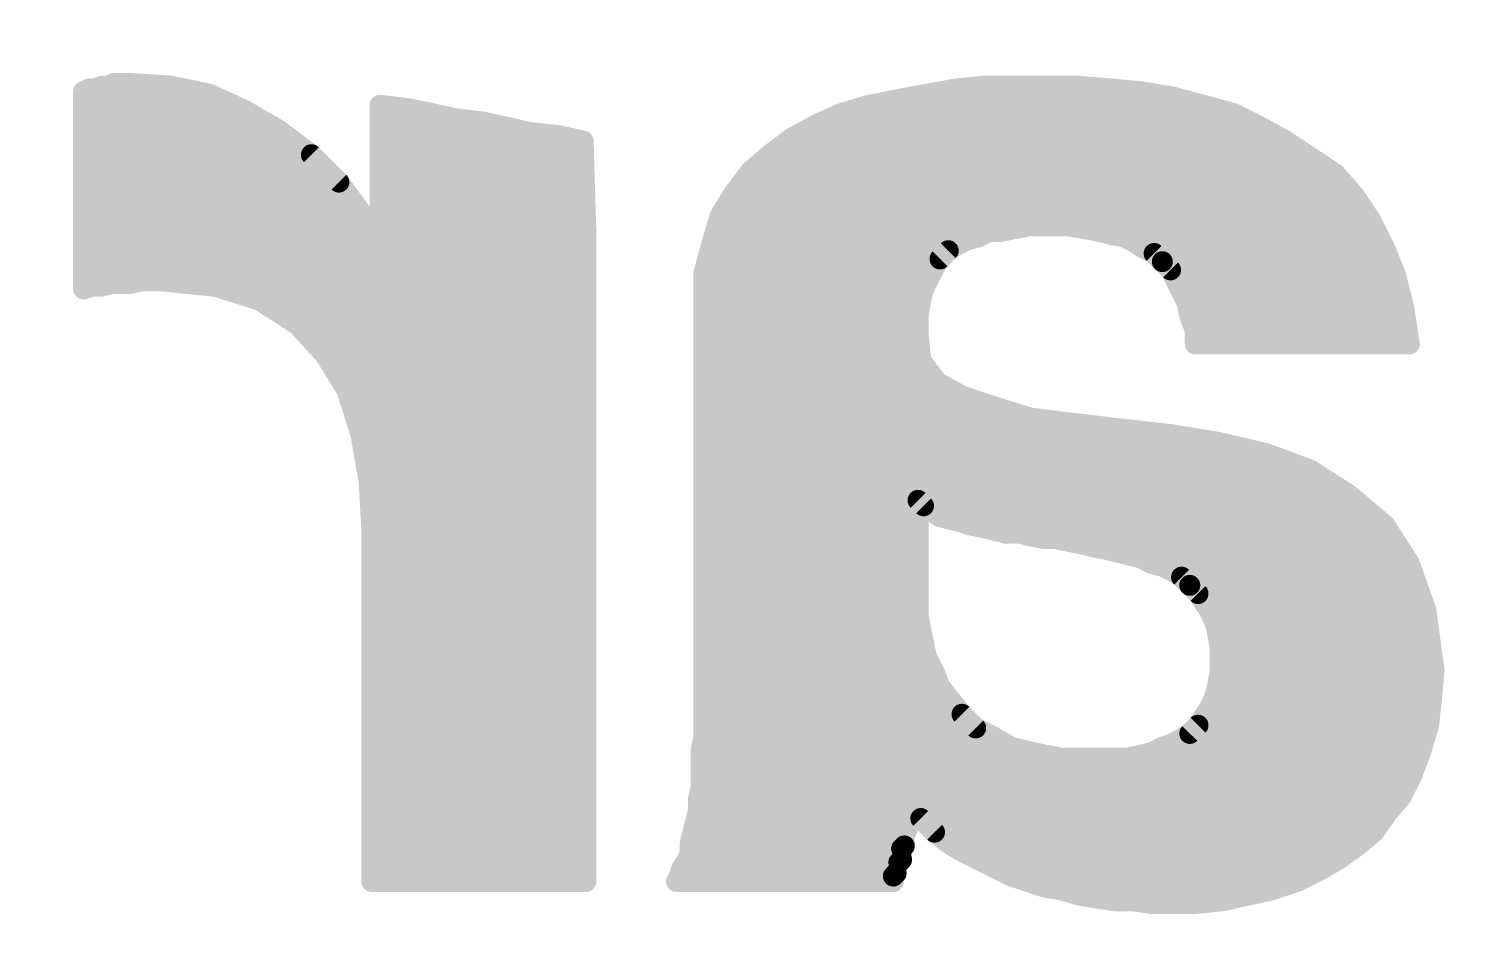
# Model space of a CAD drawing. Extents: x -5 to 107, y -9 to 51.
# Drawn here: x 18.62 to 23.85, y 7.95 to 11.24 of the extents above; entities that cross this region are included whole.
import ezdxf

# ---------------------------------------------------------------- set-up
doc = ezdxf.new("R2010")
doc.units = 0
doc.layers.add('22', color=40, linetype='CONTINUOUS')
doc.layers.add('51', color=53, linetype='CONTINUOUS')

msp = doc.modelspace()

# ---------------------------------------------------------------- linework, layer by layer
at = {"layer": '22', "const_width": 0.0762}
for points in [[(18.84, 11.02), (18.82, 11.01)], [(18.82, 11.01), (18.82, 10.29)], [(18.86, 11.02), (18.84, 11.02)], [(18.89, 11.03), (18.86, 11.02)], [(18.91, 11.03), (18.89, 11.03)], [(18.93, 11.04), (18.91, 11.03)], [(18.99, 11.04), (18.93, 11.04)], [(19.14, 11.03), (18.99, 11.04)], [(19.28, 11), (19.14, 11.03)], [(19.41, 10.94), (19.28, 11)], [(21.89, 11), (21.78, 10.98)], [(22, 11.02), (21.89, 11)], [(22.1, 11.03), (22, 11.02)], [(22.44, 11.03), (22.1, 11.03)], [(22.56, 11.02), (22.44, 11.03)], [(22.67, 11.01), (22.56, 11.02)], [(22.79, 10.99), (22.67, 11.01)], [(18.82, 10.9728), (19.3389, 10.9728)], [(19.99, 10.95), (19.9, 10.96)], [(19.9, 10.96), (19.9, 10.44)], [(20.09, 10.93), (19.99, 10.95)], [(21.68, 10.96), (21.58, 10.93)], [(21.78, 10.98), (21.68, 10.96)], [(21.744, 10.9728), (22.8531, 10.9728)], [(22.9, 10.96), (22.79, 10.99)], [(23.01, 10.93), (22.9, 10.96)], [(18.82, 10.8966), (19.4844, 10.8966)], [(19.53, 10.87), (19.41, 10.94)], [(19.9, 10.8966), (20.2853, 10.8966)], [(20.18, 10.91), (20.09, 10.93)], [(20.27, 10.9), (20.18, 10.91)], [(20.36, 10.88), (20.27, 10.9)], [(21.58, 10.93), (21.49, 10.89)], [(21.5049, 10.8966), (23.0768, 10.8966)], [(23.11, 10.88), (23.01, 10.93)], [(19.65, 10.78), (19.53, 10.87)], [(20.45, 10.86), (20.36, 10.88)], [(20.55, 10.85), (20.45, 10.86)], [(20.64, 10.83), (20.55, 10.85)], [(21.49, 10.89), (21.4, 10.84)], [(23.2, 10.83), (23.11, 10.88)], [(18.82, 10.8204), (19.5961, 10.8204)], [(19.9, 10.8204), (20.6403, 10.8204)], [(20.65, 10.49), (20.64, 10.83)], [(21.4, 10.84), (21.32, 10.78)], [(21.3739, 10.8204), (23.2144, 10.8204)], [(23.29, 10.77), (23.2, 10.83)], [(18.82, 10.7442), (19.6858, 10.7442)], [(19.75, 10.68), (19.65, 10.78)], [(19.9, 10.7442), (20.6425, 10.7442)], [(21.32, 10.78), (21.25, 10.72)], [(21.2782, 10.7442), (23.3287, 10.7442)], [(23.38, 10.71), (23.29, 10.77)], [(21.25, 10.72), (21.19, 10.64)], [(23.45, 10.63), (23.38, 10.71)], [(18.82, 10.668), (19.7587, 10.668)], [(19.83, 10.57), (19.75, 10.68)], [(19.9, 10.668), (20.6448, 10.668)], [(21.19, 10.64), (21.14, 10.56)], [(21.211, 10.668), (23.4168, 10.668)], [(18.82, 10.5918), (19.8141, 10.5918)], [(19.9, 10.5918), (20.647, 10.5918)], [(21.1599, 10.5918), (23.4755, 10.5918)], [(23.51, 10.54), (23.45, 10.63)], [(19.9, 10.44), (19.83, 10.57)], [(21.14, 10.56), (21.11, 10.46)], [(23.56, 10.44), (23.51, 10.54)], [(18.82, 10.5156), (19.8593, 10.5156)], [(19.9, 10.5156), (20.6493, 10.5156)], [(20.65, 8.13), (20.65, 10.49)], [(21.1267, 10.5156), (22.238, 10.5156)], [(22.04, 10.47), (22.08, 10.48)], [(22.08, 10.48), (22.12, 10.5)], [(22.12, 10.5), (22.16, 10.5)], [(22.16, 10.5), (22.21, 10.51)], [(22.21, 10.51), (22.26, 10.52)], [(22.26, 10.52), (22.41, 10.52)], [(22.41, 10.52), (22.47, 10.51)], [(22.4364, 10.5156), (23.5222, 10.5156)], [(22.47, 10.51), (22.52, 10.5)], [(22.52, 10.5), (22.56, 10.49)], [(22.56, 10.49), (22.61, 10.48)], [(22.61, 10.48), (22.65, 10.46)], [(18.82, 10.4394), (20.65, 10.4394)], [(21.11, 10.46), (21.08, 10.35)], [(21.1044, 10.4394), (21.9841, 10.4394)], [(21.94, 10.4), (21.97, 10.43)], [(21.97, 10.43), (22, 10.45)], [(22, 10.45), (22.04, 10.47)], [(22.65, 10.46), (22.68, 10.44)], [(22.68, 10.44), (22.72, 10.42)], [(22.6812, 10.4394), (23.5602, 10.4394)], [(23.6, 10.34), (23.56, 10.44)], [(21.9, 10.33), (21.92, 10.37)], [(21.92, 10.37), (21.94, 10.4)], [(22.72, 10.42), (22.75, 10.39)], [(22.75, 10.39), (22.78, 10.36)], [(18.82, 10.3632), (20.65, 10.3632)], [(18.99, 10.31), (19.03, 10.32)], [(19.03, 10.32), (19.1, 10.32)], [(19.1, 10.32), (19.3, 10.3)], [(21.08, 10.35), (21.08, 8.66)], [(21.0836, 10.3632), (21.9166, 10.3632)], [(21.88, 10.29), (21.9, 10.33)], [(22.7768, 10.3632), (23.5907, 10.3632)], [(22.78, 10.36), (22.8, 10.32)], [(22.8, 10.32), (22.82, 10.28)], [(23.63, 10.22), (23.6, 10.34)], [(18.82, 10.29), (18.85, 10.3)], [(18.85, 10.3), (18.88, 10.3)], [(18.88, 10.3), (18.92, 10.31)], [(18.92, 10.31), (18.99, 10.31)], [(19.3, 10.3), (19.46, 10.25)], [(19.3416, 10.287), (20.65, 10.287)], [(21.08, 10.287), (21.8793, 10.287)], [(21.87, 10.25), (21.88, 10.29)], [(22.8165, 10.287), (23.6133, 10.287)], [(22.82, 10.28), (22.84, 10.24)], [(19.46, 10.25), (19.6, 10.16)], [(21.86, 10.19), (21.87, 10.25)], [(22.84, 10.24), (22.85, 10.19)], [(23.65, 10.09), (23.63, 10.22)], [(19.521, 10.2108), (20.65, 10.2108)], [(21.08, 10.2108), (21.8635, 10.2108)], [(21.86, 10.13), (21.86, 10.19)], [(22.8458, 10.2108), (23.6314, 10.2108)], [(22.85, 10.19), (22.87, 10.14)], [(19.6, 10.16), (19.7, 10.05)], [(19.6231, 10.1346), (20.65, 10.1346)], [(21.08, 10.1346), (21.86, 10.1346)], [(21.87, 10.03), (21.86, 10.13)], [(22.87, 10.14), (22.87, 10.09)], [(22.87, 10.1346), (23.6431, 10.1346)], [(19.6924, 10.0584), (20.65, 10.0584)], [(21.08, 10.0584), (21.8672, 10.0584)], [(22.87, 10.09), (23.65, 10.09)], [(19.7, 10.05), (19.78, 9.92)], [(21.93, 9.95), (21.87, 10.03)], [(19.7417, 9.9822), (20.65, 9.9822)], [(21.08, 9.9822), (21.9059, 9.9822)], [(19.78, 9.92), (19.83, 9.76)], [(19.7844, 9.906), (20.65, 9.906)], [(21.08, 9.906), (22.0092, 9.906)], [(22.02, 9.9), (21.93, 9.95)], [(22.14, 9.86), (22.02, 9.9)], [(22.27, 9.82), (22.14, 9.86)], [(19.8082, 9.8298), (20.65, 9.8298)], [(21.08, 9.8298), (22.2382, 9.8298)], [(22.27, 9.82), (22.18, 9.4)], [(22.18, 9.4), (22.27, 9.82)], [(22.43, 9.8), (22.27, 9.82)], [(22.6, 9.78), (22.43, 9.8)], [(19.83, 9.76), (19.86, 9.59)], [(19.8311, 9.7536), (20.65, 9.7536)], [(21.08, 9.7536), (22.2558, 9.7536)], [(22.2558, 9.7536), (22.7778, 9.7536)], [(22.78, 9.76), (22.6, 9.78)], [(22.63, 9.32), (22.78, 9.76)], [(22.78, 9.76), (22.63, 9.32)], [(22.7778, 9.7536), (22.8184, 9.7536)], [(22.96, 9.73), (22.78, 9.76)], [(23.13, 9.69), (22.96, 9.73)], [(23.29, 9.63), (23.13, 9.69)], [(19.8446, 9.6774), (20.65, 9.6774)], [(21.08, 9.6774), (22.2394, 9.6774)], [(22.2394, 9.6774), (22.7518, 9.6774)], [(22.7518, 9.6774), (23.1636, 9.6774)], [(19.858, 9.6012), (20.65, 9.6012)], [(19.86, 9.59), (19.87, 9.41)], [(21.08, 9.6012), (22.2231, 9.6012)], [(22.2231, 9.6012), (22.7259, 9.6012)], [(22.7259, 9.6012), (23.3348, 9.6012)], [(23.43, 9.54), (23.29, 9.63)], [(23.56, 9.43), (23.43, 9.54)], [(19.8636, 9.525), (20.65, 9.525)], [(21.08, 9.525), (22.2068, 9.525)], [(21.86, 9.1), (21.86, 9.52)], [(21.86, 9.52), (21.88, 9.5)], [(21.88, 9.5), (21.91, 9.48)], [(22.2068, 9.525), (22.6999, 9.525)], [(22.6999, 9.525), (23.4477, 9.525)], [(19.8678, 9.4488), (20.65, 9.4488)], [(21.08, 9.4488), (21.86, 9.4488)], [(21.91, 9.48), (21.94, 9.46)], [(21.94, 9.46), (21.98, 9.45)], [(21.98, 9.45), (22.02, 9.44)], [(21.9848, 9.4488), (22.1905, 9.4488)], [(22.02, 9.44), (22.05, 9.43)], [(22.05, 9.43), (22.1, 9.42)], [(22.1905, 9.4488), (22.6739, 9.4488)], [(22.6739, 9.4488), (23.5378, 9.4488)], [(23.65, 9.29), (23.56, 9.43)], [(19.87, 9.41), (19.87, 8.13)], [(22.1, 9.42), (22.14, 9.41)], [(22.14, 9.41), (22.18, 9.4)], [(22.18, 9.4), (22.23, 9.4)], [(22.23, 9.4), (22.27, 9.39)], [(22.27, 9.39), (22.32, 9.38)], [(22.32, 9.38), (22.36, 9.38)], [(22.36, 9.38), (22.41, 9.37)], [(19.87, 9.3726), (20.65, 9.3726)], [(21.08, 9.3726), (21.86, 9.3726)], [(22.397, 9.3726), (22.6479, 9.3726)], [(22.41, 9.37), (22.46, 9.36)], [(22.46, 9.36), (22.5, 9.35)], [(22.5, 9.35), (22.55, 9.34)], [(22.55, 9.34), (22.59, 9.33)], [(22.59, 9.33), (22.63, 9.32)], [(22.6479, 9.3726), (23.5969, 9.3726)], [(19.87, 9.2964), (20.65, 9.2964)], [(21.08, 9.2964), (21.86, 9.2964)], [(22.63, 9.32), (22.67, 9.31)], [(22.67, 9.31), (22.71, 9.29)], [(22.6972, 9.2964), (23.6459, 9.2964)], [(22.71, 9.29), (22.75, 9.28)], [(22.75, 9.28), (22.79, 9.26)], [(23.71, 9.12), (23.65, 9.29)], [(19.87, 9.2202), (20.65, 9.2202)], [(21.08, 9.2202), (21.86, 9.2202)], [(22.79, 9.26), (22.82, 9.24)], [(22.82, 9.24), (22.85, 9.21)], [(22.8398, 9.2202), (23.6746, 9.2202)], [(22.85, 9.21), (22.88, 9.18)], [(22.88, 9.18), (22.9, 9.15)], [(19.87, 9.144), (20.65, 9.144)], [(21.08, 9.144), (21.86, 9.144)], [(22.9, 9.15), (22.92, 9.12)], [(22.904, 9.144), (23.7015, 9.144)], [(22.92, 9.12), (22.94, 9.08)], [(23.74, 8.9), (23.71, 9.12)], [(19.87, 9.0678), (20.65, 9.0678)], [(21.08, 9.0678), (21.8664, 9.0678)], [(21.87, 9.05), (21.86, 9.1)], [(22.94, 9.08), (22.95, 9.04)], [(22.943, 9.0678), (23.7171, 9.0678)], [(21.88, 9), (21.87, 9.05)], [(22.95, 9.04), (22.96, 8.99)], [(19.87, 8.9916), (20.65, 8.9916)], [(21.08, 8.9916), (21.8817, 8.9916)], [(21.89, 8.95), (21.88, 9)], [(22.9597, 8.9916), (23.7275, 8.9916)], [(22.96, 8.99), (22.96, 8.89)], [(19.87, 8.9154), (20.65, 8.9154)], [(21.08, 8.9154), (21.9073, 8.9154)], [(21.92, 8.89), (21.89, 8.95)], [(22.96, 8.9154), (23.7379, 8.9154)], [(21.94, 8.84), (21.92, 8.89)], [(22.96, 8.89), (22.95, 8.84)], [(23.73, 8.79), (23.74, 8.9)], [(19.87, 8.8392), (20.65, 8.8392)], [(21.08, 8.8392), (21.9406, 8.8392)], [(21.98, 8.79), (21.94, 8.84)], [(22.95, 8.84), (22.94, 8.8)], [(22.9498, 8.8392), (23.7345, 8.8392)], [(19.87, 8.763), (20.65, 8.763)], [(21.08, 8.763), (22.0016, 8.763)], [(22.02, 8.74), (21.98, 8.79)], [(22.92, 8.76), (22.9, 8.73)], [(22.94, 8.8), (22.92, 8.76)], [(22.9215, 8.763), (23.727, 8.763)], [(23.72, 8.7), (23.73, 8.79)], [(22.07, 8.69), (22.02, 8.74)], [(22.88, 8.7), (22.85, 8.67)], [(22.9, 8.73), (22.88, 8.7)], [(23.69, 8.6), (23.72, 8.7)], [(19.87, 8.6868), (20.65, 8.6868)], [(21.08, 8.66), (21.07, 8.61)], [(21.08, 8.6868), (22.0764, 8.6868)], [(22.13, 8.66), (22.07, 8.69)], [(22.2, 8.62), (22.13, 8.66)], [(22.82, 8.65), (22.78, 8.63)], [(22.85, 8.67), (22.82, 8.65)], [(22.8668, 8.6868), (23.716, 8.6868)], [(19.87, 8.6106), (20.65, 8.6106)], [(21.07, 8.61), (21.07, 8.48)], [(21.0701, 8.6106), (22.2376, 8.6106)], [(22.28, 8.6), (22.2, 8.62)], [(22.38, 8.58), (22.28, 8.6)], [(22.71, 8.6), (22.67, 8.59)], [(22.75, 8.62), (22.71, 8.6)], [(22.7312, 8.6106), (23.6932, 8.6106)], [(22.78, 8.63), (22.75, 8.62)], [(23.66, 8.52), (23.69, 8.6)], [(22.62, 8.58), (22.38, 8.58)], [(22.67, 8.59), (22.62, 8.58)], [(19.87, 8.5344), (20.65, 8.5344)], [(21.07, 8.5344), (23.6654, 8.5344)], [(23.62, 8.44), (23.66, 8.52)], [(19.87, 8.4582), (20.65, 8.4582)], [(21.07, 8.48), (21.06, 8.43)], [(21.0656, 8.4582), (23.6291, 8.4582)], [(23.57, 8.38), (23.62, 8.44)], [(21.06, 8.39), (21.05, 8.35)], [(21.06, 8.43), (21.06, 8.39)], [(21.82, 8.32), (21.82, 8.4)], [(21.82, 8.4), (21.87, 8.36)], [(19.87, 8.382), (20.65, 8.382)], [(21.05, 8.35), (21.04, 8.31)], [(21.058, 8.382), (21.82, 8.382)], [(21.8425, 8.382), (23.5717, 8.382)], [(21.87, 8.36), (21.92, 8.31)], [(23.52, 8.31), (23.57, 8.38)], [(19.87, 8.3058), (20.65, 8.3058)], [(21.04, 8.31), (21.03, 8.27)], [(21.0389, 8.3058), (21.8129, 8.3058)], [(21.81, 8.3), (21.82, 8.32)], [(21.81, 8.26), (21.81, 8.3)], [(21.92, 8.31), (21.97, 8.27)], [(21.9253, 8.3058), (23.515, 8.3058)], [(23.46, 8.26), (23.52, 8.31)], [(19.87, 8.2296), (20.65, 8.2296)], [(21.03, 8.24), (21.02, 8.21)], [(21.0265, 8.2296), (21.8, 8.2296)], [(21.03, 8.27), (21.03, 8.24)], [(21.8, 8.25), (21.81, 8.26)], [(21.8, 8.21), (21.8, 8.25)], [(21.97, 8.27), (22.02, 8.24)], [(22.02, 8.24), (22.08, 8.21)], [(22.0408, 8.2296), (23.4174, 8.2296)], [(23.39, 8.21), (23.46, 8.26)], [(21, 8.18), (20.99, 8.15)], [(21.02, 8.21), (21, 8.18)], [(21.78, 8.18), (21.79, 8.2)], [(21.78, 8.16), (21.78, 8.18)], [(21.79, 8.2), (21.8, 8.21)], [(22.08, 8.21), (22.14, 8.18)], [(22.14, 8.18), (22.2, 8.15)], [(23.32, 8.17), (23.39, 8.21)], [(19.87, 8.1534), (20.65, 8.1534)], [(19.87, 8.13), (20.65, 8.13)], [(20.99, 8.15), (20.98, 8.13)], [(20.98, 8.13), (21.77, 8.13)], [(20.9911, 8.1534), (21.7734, 8.1534)], [(21.77, 8.15), (21.78, 8.16)], [(21.77, 8.13), (21.77, 8.15)], [(22.1932, 8.1534), (23.2868, 8.1534)], [(22.2, 8.15), (22.26, 8.13)], [(22.26, 8.13), (22.32, 8.11)], [(23.15, 8.1), (23.24, 8.13)], [(23.24, 8.13), (23.32, 8.17)], [(22.32, 8.11), (22.38, 8.1)], [(22.38, 8.1), (22.45, 8.08)], [(22.45, 8.08), (22.51, 8.07)], [(22.4668, 8.0772), (23.0474, 8.0772)], [(22.51, 8.07), (22.58, 8.06)], [(22.97, 8.06), (23.06, 8.08)], [(23.06, 8.08), (23.15, 8.1)], [(22.58, 8.06), (22.64, 8.06)], [(22.64, 8.06), (22.71, 8.05)], [(22.71, 8.05), (22.87, 8.05)], [(22.87, 8.05), (22.97, 8.06)]]:
    msp.add_lwpolyline(points, dxfattribs=at)
at = {"layer": '22', "const_width": 0.0381}
for points in [[(18.8391, 11.01, 1), (18.801, 11.01)], [(18.8115, 11.027, 1), (18.8285, 10.993)], [(18.84, 11.0391, 1), (18.84, 11.001)], [(18.8485, 11.003, 1), (18.8315, 11.037)], [(18.854, 11.0381, 1), (18.866, 11.0019)], [(18.86, 11.001, 1), (18.86, 11.0391)], [(18.89, 11.0491, 1), (18.89, 11.011)], [(18.896, 11.0119, 1), (18.884, 11.0481)], [(18.9015, 11.047, 1), (18.9185, 11.013)], [(18.91, 11.011, 1), (18.91, 11.0491)], [(18.93, 11.0591, 1), (18.93, 11.021)], [(18.9385, 11.023, 1), (18.9215, 11.057)], [(18.9913, 11.059, 1), (18.9887, 11.021)], [(18.99, 11.021, 1), (18.99, 11.0591)], [(19.144, 11.0486, 1), (19.136, 11.0114)], [(19.1387, 11.011, 1), (19.1413, 11.049)], [(19.288, 11.0173, 1), (19.272, 10.9827)], [(19.276, 10.9814, 1), (19.284, 11.0186)], [(21.8866, 11.0187, 1), (21.8934, 10.9813)], [(21.8934, 10.9813, 1), (21.8866, 11.0187)], [(21.9981, 11.039, 1), (22.0019, 11.001)], [(22.0034, 11.0013, 1), (21.9966, 11.0387)], [(22.1, 11.0491, 1), (22.1, 11.011)], [(22.1019, 11.011, 1), (22.0981, 11.049)], [(22.4416, 11.049, 1), (22.4384, 11.011)], [(22.44, 11.011, 1), (22.44, 11.0491)], [(22.5617, 11.039, 1), (22.5583, 11.001)], [(22.5584, 11.001, 1), (22.5616, 11.039)], [(22.6731, 11.0288, 1), (22.6669, 10.9912)], [(22.6683, 10.991, 1), (22.6717, 11.029)], [(18.82, 10.9919, 1), (18.82, 10.9538)], [(19.3389, 10.9538, 1), (19.3389, 10.9919)], [(19.9021, 10.9789, 1), (19.8979, 10.9411)], [(19.9191, 10.96, 1), (19.881, 10.96)], [(19.9937, 10.9687, 1), (19.9863, 10.9313)], [(19.9879, 10.9311, 1), (19.9921, 10.9689)], [(21.6763, 10.9787, 1), (21.6837, 10.9413)], [(21.6855, 10.9418, 1), (21.6745, 10.9782)], [(21.744, 10.9919, 1), (21.744, 10.9538)], [(21.7766, 10.9987, 1), (21.7834, 10.9613)], [(21.7837, 10.9613, 1), (21.7763, 10.9987)], [(22.795, 11.0084, 1), (22.785, 10.9716)], [(22.7869, 10.9712, 1), (22.7931, 11.0088)], [(22.8531, 10.9538, 1), (22.8531, 10.9919)], [(22.905, 10.9784, 1), (22.895, 10.9416)], [(22.895, 10.9416, 1), (22.905, 10.9784)], [(18.82, 10.9157, 1), (18.82, 10.8776)], [(19.4196, 10.9565, 1), (19.4004, 10.9235)], [(19.402, 10.9227, 1), (19.418, 10.9573)], [(19.4844, 10.8776, 1), (19.4844, 10.9157)], [(19.9, 10.9157, 1), (19.9, 10.8776)], [(20.0941, 10.9486, 1), (20.0859, 10.9114)], [(20.0863, 10.9113, 1), (20.0937, 10.9487)], [(20.1821, 10.9289, 1), (20.1779, 10.8911)], [(20.1759, 10.8914, 1), (20.1841, 10.9286)], [(20.2741, 10.9186, 1), (20.2659, 10.8814)], [(20.2679, 10.8811, 1), (20.2721, 10.9189)], [(20.2853, 10.8776, 1), (20.2853, 10.9157)], [(21.5049, 10.9157, 1), (21.5049, 10.8776)], [(21.5745, 10.9482, 1), (21.5855, 10.9118)], [(21.5877, 10.9126, 1), (21.5723, 10.9474)], [(23.0185, 10.947, 1), (23.0015, 10.913)], [(23.005, 10.9116, 1), (23.015, 10.9484)], [(23.0768, 10.8776, 1), (23.0768, 10.9157)], [(19.5414, 10.8852, 1), (19.5186, 10.8548)], [(19.5204, 10.8535, 1), (19.5396, 10.8865)], [(20.3641, 10.8986, 1), (20.3559, 10.8614)], [(20.3559, 10.8614, 1), (20.3641, 10.8986)], [(20.4519, 10.879, 1), (20.4481, 10.841)], [(20.4459, 10.8414, 1), (20.4541, 10.8786)], [(20.5541, 10.8686, 1), (20.5459, 10.8314)], [(20.5481, 10.831, 1), (20.5519, 10.869)], [(21.4823, 10.9074, 1), (21.4977, 10.8726)], [(21.4993, 10.8733, 1), (21.4807, 10.9067)], [(23.1193, 10.8967, 1), (23.1007, 10.8633)], [(23.1015, 10.863, 1), (23.1185, 10.897)], [(18.82, 10.8395, 1), (18.82, 10.8014)], [(19.5961, 10.8014, 1), (19.5961, 10.8395)], [(19.9, 10.8395, 1), (19.9, 10.8014)], [(20.659, 10.8306, 1), (20.621, 10.8294)], [(20.6359, 10.8114, 1), (20.6441, 10.8486)], [(20.6403, 10.8014, 1), (20.6403, 10.8395)], [(21.3739, 10.8395, 1), (21.3739, 10.8014)], [(21.3907, 10.8567, 1), (21.4093, 10.8233)], [(21.4114, 10.8248, 1), (21.3886, 10.8552)], [(23.2106, 10.8459, 1), (23.1894, 10.8141)], [(23.1907, 10.8133, 1), (23.2093, 10.8467)], [(23.2144, 10.8014, 1), (23.2144, 10.8395)], [(18.82, 10.7633, 1), (18.82, 10.7252)], [(19.6635, 10.7935, 1), (19.6365, 10.7665)], [(19.6386, 10.7648, 1), (19.6614, 10.7952)], [(19.6858, 10.7252, 1), (19.6858, 10.7633)], [(19.9, 10.7633, 1), (19.9, 10.7252)], [(20.6425, 10.7252, 1), (20.6425, 10.7633)], [(21.2782, 10.7633, 1), (21.2782, 10.7252)], [(21.3086, 10.7952, 1), (21.3314, 10.7648)], [(21.3324, 10.7655, 1), (21.3076, 10.7945)], [(23.3006, 10.7859, 1), (23.2794, 10.7541)], [(23.2794, 10.7541, 1), (23.3006, 10.7859)], [(23.3287, 10.7252, 1), (23.3287, 10.7633)], [(21.2376, 10.7345, 1), (21.2624, 10.7055)], [(21.2652, 10.7086, 1), (21.2348, 10.7314)], [(23.3943, 10.7225, 1), (23.3657, 10.6975)], [(23.3694, 10.6941, 1), (23.3906, 10.7259)], [(18.82, 10.6871, 1), (18.82, 10.649)], [(19.7654, 10.6912, 1), (19.7346, 10.6688)], [(19.7365, 10.6665, 1), (19.7635, 10.6935)], [(19.7587, 10.649, 1), (19.7587, 10.6871)], [(19.9, 10.6871, 1), (19.9, 10.649)], [(20.6448, 10.649, 1), (20.6448, 10.6871)], [(21.1748, 10.6514, 1), (21.2052, 10.6286)], [(21.2062, 10.6299, 1), (21.1738, 10.6501)], [(21.211, 10.6871, 1), (21.211, 10.649)], [(23.4168, 10.649, 1), (23.4168, 10.6871)], [(18.82, 10.6109, 1), (18.82, 10.5728)], [(19.8141, 10.5728, 1), (19.8141, 10.6109)], [(19.9, 10.6109, 1), (19.9, 10.5728)], [(20.647, 10.5728, 1), (20.647, 10.6109)], [(21.1599, 10.6109, 1), (21.1599, 10.5728)], [(23.4659, 10.6406, 1), (23.4341, 10.6194)], [(23.4357, 10.6175, 1), (23.4643, 10.6425)], [(23.4755, 10.5728, 1), (23.4755, 10.6109)], [(19.8468, 10.579, 1), (19.8132, 10.561)], [(19.8146, 10.5588, 1), (19.8454, 10.5812)], [(21.1238, 10.5701, 1), (21.1562, 10.5499)], [(21.1582, 10.5545, 1), (21.1218, 10.5655)], [(23.527, 10.5485, 1), (23.493, 10.5315)], [(23.4941, 10.5294, 1), (23.5259, 10.5506)], [(18.82, 10.5347, 1), (18.82, 10.4966)], [(19.8593, 10.4966, 1), (19.8593, 10.5347)], [(19.9, 10.5347, 1), (19.9, 10.4966)], [(20.6691, 10.49, 1), (20.631, 10.49)], [(20.6493, 10.4966, 1), (20.6493, 10.5347)], [(21.1267, 10.5347, 1), (21.1267, 10.4966)], [(22.0715, 10.497, 1), (22.0885, 10.463)], [(22.0846, 10.4615, 1), (22.0754, 10.4985)], [(22.12, 10.5191, 1), (22.12, 10.4809)], [(22.1285, 10.483, 1), (22.1115, 10.517)], [(22.1563, 10.5187, 1), (22.1637, 10.4813)], [(22.16, 10.4809, 1), (22.16, 10.5191)], [(22.2063, 10.5287, 1), (22.2137, 10.4913)], [(22.2137, 10.4913, 1), (22.2063, 10.5287)], [(22.238, 10.4966, 1), (22.238, 10.5347)], [(22.26, 10.5391, 1), (22.26, 10.501)], [(22.2637, 10.5013, 1), (22.2563, 10.5387)], [(22.4131, 10.5388, 1), (22.4069, 10.5012)], [(22.41, 10.501, 1), (22.41, 10.5391)], [(22.4364, 10.5347, 1), (22.4364, 10.4966)], [(22.4737, 10.5287, 1), (22.4663, 10.4913)], [(22.4669, 10.4912, 1), (22.4731, 10.5288)], [(22.5246, 10.5185, 1), (22.5154, 10.4815)], [(22.5163, 10.4813, 1), (22.5237, 10.5187)], [(22.5637, 10.5087, 1), (22.5563, 10.4713)], [(22.5554, 10.4715, 1), (22.5646, 10.5085)], [(22.6185, 10.497, 1), (22.6015, 10.463)], [(22.6063, 10.4613, 1), (22.6137, 10.4987)], [(23.5222, 10.4966, 1), (23.5222, 10.5347)], [(18.82, 10.4585, 1), (18.82, 10.4204)], [(19.8832, 10.431, 1), (19.9168, 10.449)], [(20.631, 10.4894, 1), (20.669, 10.4906)], [(20.65, 10.4204, 1), (20.65, 10.4585)], [(21.1044, 10.4585, 1), (21.1044, 10.4204)], [(21.0918, 10.4655, 1), (21.1282, 10.4545)], [(21.1284, 10.455, 1), (21.0916, 10.465)], [(21.9594, 10.4459, 1), (21.9806, 10.4141)], [(21.9835, 10.4165, 1), (21.9565, 10.4435)], [(21.9915, 10.467, 1), (22.0085, 10.433)], [(21.9841, 10.4204, 1), (21.9841, 10.4585)], [(22.0106, 10.4341, 1), (21.9894, 10.4659)], [(22.0354, 10.4885, 1), (22.0446, 10.4515)], [(22.0485, 10.453, 1), (22.0315, 10.487)], [(22.6606, 10.4759, 1), (22.6394, 10.4441)], [(22.6415, 10.443, 1), (22.6585, 10.477)], [(22.6885, 10.457, 1), (22.6715, 10.423)], [(22.6812, 10.4585, 1), (22.6812, 10.4204)], [(22.6694, 10.4241, 1), (22.6906, 10.4559)], [(23.5777, 10.4471, 1), (23.5423, 10.4329)], [(23.543, 10.4315, 1), (23.577, 10.4485)], [(23.5602, 10.4204, 1), (23.5602, 10.4585)], [(19.881, 10.44, 1), (19.9191, 10.44)], [(21.937, 10.3615, 1), (21.903, 10.3785)], [(21.9265, 10.4135, 1), (21.9535, 10.3865)], [(21.9559, 10.3894, 1), (21.9241, 10.4106)], [(22.7335, 10.4335, 1), (22.7065, 10.4065)], [(22.7115, 10.403, 1), (22.7285, 10.437)], [(22.7635, 10.4035, 1), (22.7365, 10.3765)], [(22.7365, 10.3765, 1), (22.7635, 10.4035)], [(18.82, 10.3823, 1), (18.82, 10.3442)], [(19.03, 10.3391, 1), (19.03, 10.301)], [(19.0346, 10.3015, 1), (19.0254, 10.3385)], [(19.1019, 10.339, 1), (19.0981, 10.301)], [(19.1, 10.301, 1), (19.1, 10.3391)], [(20.65, 10.3442, 1), (20.65, 10.3823)], [(21.0991, 10.35, 1), (21.061, 10.35)], [(21.0616, 10.355, 1), (21.0984, 10.345)], [(21.0836, 10.3823, 1), (21.0836, 10.3442)], [(21.883, 10.3385, 1), (21.917, 10.3215)], [(21.917, 10.3215, 1), (21.883, 10.3385)], [(21.9041, 10.3806, 1), (21.9359, 10.3594)], [(21.9166, 10.3442, 1), (21.9166, 10.3823)], [(22.7768, 10.3823, 1), (22.7768, 10.3442)], [(22.797, 10.3685, 1), (22.763, 10.3515)], [(22.7665, 10.3465, 1), (22.7935, 10.3735)], [(22.817, 10.3285, 1), (22.783, 10.3115)], [(23.6185, 10.3446, 1), (23.5815, 10.3354)], [(23.5823, 10.3329, 1), (23.6177, 10.3471)], [(23.5907, 10.3442, 1), (23.5907, 10.3823)], [(18.814, 10.3081, 1), (18.826, 10.2719)], [(18.801, 10.29, 1), (18.8391, 10.29)], [(18.85, 10.3191, 1), (18.85, 10.281)], [(18.856, 10.2819, 1), (18.844, 10.3181)], [(18.8754, 10.3185, 1), (18.8846, 10.2815)], [(18.88, 10.281, 1), (18.88, 10.3191)], [(18.92, 10.3291, 1), (18.92, 10.291)], [(18.9246, 10.2915, 1), (18.9154, 10.3285)], [(18.9854, 10.3285, 1), (18.9946, 10.2915)], [(18.99, 10.291, 1), (18.99, 10.3291)], [(19.3057, 10.3182, 1), (19.2943, 10.2818)], [(19.2981, 10.281, 1), (19.3019, 10.319)], [(19.3416, 10.3061, 1), (19.3416, 10.268)], [(20.65, 10.268, 1), (20.65, 10.3061)], [(21.08, 10.3061, 1), (21.08, 10.268)], [(21.863, 10.2985, 1), (21.897, 10.2815)], [(21.8985, 10.2854, 1), (21.8615, 10.2946)], [(21.8793, 10.268, 1), (21.8793, 10.3061)], [(22.783, 10.3115, 1), (22.817, 10.3285)], [(22.8165, 10.3061, 1), (22.8165, 10.268)], [(22.837, 10.2885, 1), (22.803, 10.2715)], [(22.803, 10.2715, 1), (22.837, 10.2885)], [(23.6133, 10.268, 1), (23.6133, 10.3061)], [(19.4703, 10.266, 1), (19.4497, 10.234)], [(19.4543, 10.2318, 1), (19.4657, 10.2682)], [(21.8515, 10.2546, 1), (21.8885, 10.2454)], [(21.8888, 10.2469, 1), (21.8512, 10.2531)], [(22.8587, 10.2437, 1), (22.8213, 10.2363)], [(22.823, 10.2315, 1), (22.857, 10.2485)], [(23.6488, 10.2229, 1), (23.6112, 10.2171)], [(19.521, 10.2299, 1), (19.521, 10.1918)], [(20.65, 10.1918, 1), (20.65, 10.2299)], [(21.08, 10.2299, 1), (21.08, 10.1918)], [(21.879, 10.19, 1), (21.8409, 10.19)], [(21.8412, 10.1931, 1), (21.8788, 10.1869)], [(21.8635, 10.1918, 1), (21.8635, 10.2299)], [(22.8458, 10.2299, 1), (22.8458, 10.1918)], [(22.8677, 10.1971, 1), (22.8323, 10.1829)], [(22.8313, 10.1863, 1), (22.8687, 10.1937)], [(23.6115, 10.2154, 1), (23.6485, 10.2246)], [(23.6314, 10.1918, 1), (23.6314, 10.2299)], [(19.6141, 10.1728, 1), (19.5859, 10.1472)], [(19.5897, 10.144, 1), (19.6103, 10.176)], [(19.6231, 10.1537, 1), (19.6231, 10.1156)], [(20.65, 10.1156, 1), (20.65, 10.1537)], [(21.08, 10.1537, 1), (21.08, 10.1156)], [(21.879, 10.1319, 1), (21.841, 10.1281)], [(21.8409, 10.13, 1), (21.879, 10.13)], [(21.86, 10.1156, 1), (21.86, 10.1537)], [(22.8891, 10.14, 1), (22.851, 10.14)], [(22.87, 10.1537, 1), (22.87, 10.1156)], [(22.8523, 10.1329, 1), (22.8877, 10.1471)], [(23.6431, 10.1156, 1), (23.6431, 10.1537)], [(19.6924, 10.0775, 1), (19.6924, 10.0394)], [(20.65, 10.0394, 1), (20.65, 10.0775)], [(21.08, 10.0775, 1), (21.08, 10.0394)], [(21.8672, 10.0394, 1), (21.8672, 10.0775)], [(22.87, 10.109, 1), (22.87, 10.0709)], [(22.851, 10.09, 1), (22.8891, 10.09)], [(23.6312, 10.0871, 1), (23.6688, 10.0929)], [(23.65, 10.0709, 1), (23.65, 10.109)], [(19.7162, 10.06, 1), (19.6838, 10.04)], [(19.6859, 10.0372, 1), (19.7141, 10.0628)], [(21.8852, 10.0414, 1), (21.8548, 10.0186)], [(21.851, 10.0281, 1), (21.889, 10.0319)], [(19.7417, 10.0013, 1), (19.7417, 9.9632)], [(20.65, 9.9632, 1), (20.65, 10.0013)], [(21.08, 10.0013, 1), (21.08, 9.9632)], [(21.9059, 9.9632, 1), (21.9059, 10.0013)], [(19.7982, 9.9257, 1), (19.7618, 9.9143)], [(19.7638, 9.91, 1), (19.7962, 9.93)], [(19.7844, 9.9251, 1), (19.7844, 9.887)], [(20.65, 9.887, 1), (20.65, 9.9251)], [(21.08, 9.9251, 1), (21.08, 9.887)], [(21.9393, 9.9667, 1), (21.9207, 9.9333)], [(21.9148, 9.9386, 1), (21.9452, 9.9614)], [(22.026, 9.9181, 1), (22.014, 9.8819)], [(22.0092, 9.887, 1), (22.0092, 9.9251)], [(22.0107, 9.8833, 1), (22.0293, 9.9167)], [(22.1456, 9.8782, 1), (22.1344, 9.8418)], [(22.134, 9.8419, 1), (22.146, 9.8781)], [(19.8082, 9.8489, 1), (19.8082, 9.8108)], [(20.65, 9.8108, 1), (20.65, 9.8489)], [(21.08, 9.8489, 1), (21.08, 9.8108)], [(22.2382, 9.8108, 1), (22.2382, 9.8489)], [(22.2724, 9.8389, 1), (22.2676, 9.8011)], [(22.2886, 9.816, 1), (22.2514, 9.824)], [(22.2886, 9.816, 1), (22.2514, 9.824)], [(22.2644, 9.8018, 1), (22.2756, 9.8382)], [(22.4322, 9.8189, 1), (22.4278, 9.7811)], [(22.4276, 9.7811, 1), (22.4324, 9.8189)], [(19.8488, 9.7633, 1), (19.8112, 9.7567)], [(19.8118, 9.7543, 1), (19.8482, 9.7657)], [(19.8311, 9.7727, 1), (19.8311, 9.7346)], [(20.65, 9.7346, 1), (20.65, 9.7727)], [(21.08, 9.7727, 1), (21.08, 9.7346)], [(22.2558, 9.7727, 1), (22.2558, 9.7346)], [(22.2558, 9.7346, 1), (22.2558, 9.7727)], [(22.6021, 9.7989, 1), (22.5979, 9.7611)], [(22.5978, 9.7611, 1), (22.6022, 9.7989)], [(22.7778, 9.7727, 1), (22.7778, 9.7346)], [(22.7831, 9.7788, 1), (22.7769, 9.7412)], [(22.798, 9.7539, 1), (22.762, 9.7661)], [(22.798, 9.7539, 1), (22.762, 9.7661)], [(22.7778, 9.7346, 1), (22.7778, 9.7727)], [(22.7779, 9.7411, 1), (22.7821, 9.7789)], [(22.8184, 9.7346, 1), (22.8184, 9.7727)], [(22.9644, 9.7485, 1), (22.9556, 9.7115)], [(22.9569, 9.7112, 1), (22.9631, 9.7488)], [(23.1367, 9.7078, 1), (23.1233, 9.6722)], [(19.8446, 9.6965, 1), (19.8446, 9.6584)], [(20.65, 9.6584, 1), (20.65, 9.6965)], [(21.08, 9.6965, 1), (21.08, 9.6584)], [(22.2394, 9.6965, 1), (22.2394, 9.6584)], [(22.2394, 9.6584, 1), (22.2394, 9.6965)], [(22.7518, 9.6965, 1), (22.7518, 9.6584)], [(22.7518, 9.6584, 1), (22.7518, 9.6965)], [(23.1256, 9.6715, 1), (23.1344, 9.7085)], [(23.1636, 9.6584, 1), (23.1636, 9.6965)], [(19.858, 9.6203, 1), (19.858, 9.5822)], [(19.879, 9.5911, 1), (19.841, 9.5889)], [(20.65, 9.5822, 1), (20.65, 9.6203)], [(21.08, 9.6203, 1), (21.08, 9.5822)], [(22.2231, 9.6203, 1), (22.2231, 9.5822)], [(22.2231, 9.5822, 1), (22.2231, 9.6203)], [(22.7259, 9.6203, 1), (22.7259, 9.5822)], [(22.7259, 9.5822, 1), (22.7259, 9.6203)], [(23.3003, 9.646, 1), (23.2797, 9.614)], [(23.2833, 9.6122, 1), (23.2967, 9.6478)], [(23.3348, 9.5822, 1), (23.3348, 9.6203)], [(19.8412, 9.5867, 1), (19.8788, 9.5933)], [(23.4423, 9.5545, 1), (23.4177, 9.5255)], [(23.4197, 9.524, 1), (23.4403, 9.556)], [(19.8636, 9.5441, 1), (19.8636, 9.506)], [(20.65, 9.506, 1), (20.65, 9.5441)], [(21.08, 9.5441, 1), (21.08, 9.506)], [(21.879, 9.52, 1), (21.8409, 9.52)], [(21.8735, 9.5335, 1), (21.8465, 9.5065)], [(21.8906, 9.5159, 1), (21.8694, 9.4841)], [(21.8665, 9.4865, 1), (21.8935, 9.5135)], [(22.2068, 9.5441, 1), (22.2068, 9.506)], [(22.2068, 9.506, 1), (22.2068, 9.5441)], [(22.6999, 9.5441, 1), (22.6999, 9.506)], [(22.6999, 9.506, 1), (22.6999, 9.5441)], [(23.4477, 9.506, 1), (23.4477, 9.5441)], [(19.8678, 9.4679, 1), (19.8678, 9.4298)], [(20.65, 9.4298, 1), (20.65, 9.4679)], [(21.08, 9.4679, 1), (21.08, 9.4298)], [(21.86, 9.4298, 1), (21.86, 9.4679)], [(21.9206, 9.4959, 1), (21.8994, 9.4641)], [(21.8994, 9.4641, 1), (21.9206, 9.4959)], [(21.9446, 9.4785, 1), (21.9354, 9.4415)], [(21.9294, 9.4441, 1), (21.9506, 9.4759)], [(21.9846, 9.4685, 1), (21.9754, 9.4315)], [(21.9848, 9.4679, 1), (21.9848, 9.4298)], [(21.9754, 9.4315, 1), (21.9846, 9.4685)], [(22.026, 9.4581, 1), (22.014, 9.4219)], [(22.0154, 9.4215, 1), (22.0246, 9.4585)], [(22.0537, 9.4487, 1), (22.0463, 9.4113)], [(22.044, 9.4119, 1), (22.056, 9.4481)], [(22.1905, 9.4679, 1), (22.1905, 9.4298)], [(22.1905, 9.4298, 1), (22.1905, 9.4679)], [(22.6739, 9.4679, 1), (22.6739, 9.4298)], [(22.6739, 9.4298, 1), (22.6739, 9.4679)], [(23.5378, 9.4298, 1), (23.5378, 9.4679)], [(23.576, 9.4403, 1), (23.544, 9.4197)], [(19.8891, 9.41, 1), (19.851, 9.41)], [(19.851, 9.4089, 1), (19.889, 9.4111)], [(22.1046, 9.4385, 1), (22.0954, 9.4015)], [(22.0963, 9.4013, 1), (22.1037, 9.4387)], [(22.1446, 9.4285, 1), (22.1354, 9.3915)], [(22.1354, 9.3915, 1), (22.1446, 9.4285)], [(22.18, 9.4191, 1), (22.18, 9.381)], [(22.1614, 9.404, 1), (22.1986, 9.396)], [(22.1614, 9.404, 1), (22.1986, 9.396)], [(22.1754, 9.3815, 1), (22.1846, 9.4185)], [(22.2346, 9.4185, 1), (22.2254, 9.3815)], [(22.23, 9.381, 1), (22.23, 9.4191)], [(22.2737, 9.4087, 1), (22.2663, 9.3713)], [(22.2654, 9.3715, 1), (22.2746, 9.4085)], [(22.32, 9.3991, 1), (22.32, 9.361)], [(22.3163, 9.3613, 1), (22.3237, 9.3987)], [(22.3637, 9.3987, 1), (22.3563, 9.3613)], [(22.36, 9.361, 1), (22.36, 9.3991)], [(23.5477, 9.4155, 1), (23.5723, 9.4445)], [(19.87, 9.3917, 1), (19.87, 9.3536)], [(20.65, 9.3536, 1), (20.65, 9.3917)], [(21.08, 9.3917, 1), (21.08, 9.3536)], [(21.86, 9.3536, 1), (21.86, 9.3917)], [(22.397, 9.3917, 1), (22.397, 9.3536)], [(22.4137, 9.3887, 1), (22.4063, 9.3513)], [(22.4063, 9.3513, 1), (22.4137, 9.3887)], [(22.4646, 9.3785, 1), (22.4554, 9.3415)], [(22.4563, 9.3413, 1), (22.4637, 9.3787)], [(22.5037, 9.3687, 1), (22.4963, 9.3313)], [(22.4954, 9.3315, 1), (22.5046, 9.3685)], [(22.5546, 9.3585, 1), (22.5454, 9.3215)], [(22.5463, 9.3213, 1), (22.5537, 9.3587)], [(22.5946, 9.3485, 1), (22.5854, 9.3115)], [(22.5854, 9.3115, 1), (22.5946, 9.3485)], [(22.6479, 9.3917, 1), (22.6479, 9.3536)], [(22.6479, 9.3536, 1), (22.6479, 9.3917)], [(23.5969, 9.3536, 1), (23.5969, 9.3917)], [(19.87, 9.3155, 1), (19.87, 9.2774)], [(20.65, 9.2774, 1), (20.65, 9.3155)], [(21.08, 9.3155, 1), (21.08, 9.2774)], [(21.86, 9.2774, 1), (21.86, 9.3155)], [(22.6346, 9.3385, 1), (22.6254, 9.3015)], [(22.612, 9.3261, 1), (22.648, 9.3139)], [(22.612, 9.3261, 1), (22.648, 9.3139)], [(22.6254, 9.3015, 1), (22.6346, 9.3385)], [(22.6785, 9.327, 1), (22.6615, 9.293)], [(22.6654, 9.2915, 1), (22.6746, 9.3285)], [(22.6972, 9.3155, 1), (22.6972, 9.2774)], [(22.7146, 9.3085, 1), (22.7054, 9.2715)], [(22.7015, 9.273, 1), (22.7185, 9.307)], [(22.7585, 9.297, 1), (22.7415, 9.263)], [(22.7454, 9.2615, 1), (22.7546, 9.2985)], [(23.668, 9.2963, 1), (23.632, 9.2837)], [(23.634, 9.2797, 1), (23.666, 9.3003)], [(23.6459, 9.2774, 1), (23.6459, 9.3155)], [(19.87, 9.2393, 1), (19.87, 9.2012)], [(20.65, 9.2012, 1), (20.65, 9.2393)], [(21.08, 9.2393, 1), (21.08, 9.2012)], [(21.86, 9.2012, 1), (21.86, 9.2393)], [(22.8006, 9.2759, 1), (22.7794, 9.2441)], [(22.7815, 9.243, 1), (22.7985, 9.277)], [(22.8335, 9.2535, 1), (22.8065, 9.2265)], [(22.8094, 9.2241, 1), (22.8306, 9.2559)], [(22.8398, 9.2393, 1), (22.8398, 9.2012)], [(23.6746, 9.2012, 1), (23.6746, 9.2393)], [(22.8635, 9.2235, 1), (22.8365, 9.1965)], [(22.8365, 9.1965, 1), (22.8635, 9.2235)], [(22.8959, 9.1906, 1), (22.8641, 9.1694)], [(22.8665, 9.1665, 1), (22.8935, 9.1935)], [(19.87, 9.1631, 1), (19.87, 9.125)], [(20.65, 9.125, 1), (20.65, 9.1631)], [(21.08, 9.1631, 1), (21.08, 9.125)], [(21.86, 9.125, 1), (21.86, 9.1631)], [(22.9159, 9.1606, 1), (22.8841, 9.1394)], [(22.8841, 9.1394, 1), (22.9159, 9.1606)], [(22.904, 9.1631, 1), (22.904, 9.125)], [(22.937, 9.1285, 1), (22.903, 9.1115)], [(23.7289, 9.1226, 1), (23.6911, 9.1174)], [(23.7015, 9.125, 1), (23.7015, 9.1631)], [(19.87, 9.0869, 1), (19.87, 9.0488)], [(20.65, 9.0488, 1), (20.65, 9.0869)], [(21.08, 9.0869, 1), (21.08, 9.0488)], [(21.8787, 9.1037, 1), (21.8413, 9.0963)], [(21.8409, 9.1, 1), (21.879, 9.1)], [(21.8664, 9.0488, 1), (21.8664, 9.0869)], [(22.9041, 9.1094, 1), (22.9359, 9.1306)], [(22.9585, 9.0846, 1), (22.9215, 9.0754)], [(22.923, 9.0715, 1), (22.957, 9.0885)], [(22.943, 9.0869, 1), (22.943, 9.0488)], [(23.692, 9.1137, 1), (23.728, 9.1263)], [(23.7171, 9.0488, 1), (23.7171, 9.0869)], [(21.8887, 9.0537, 1), (21.8513, 9.0463)], [(21.8513, 9.0463, 1), (21.8887, 9.0537)], [(22.9687, 9.0437, 1), (22.9313, 9.0363)], [(22.9315, 9.0354, 1), (22.9685, 9.0446)], [(19.87, 9.0107, 1), (19.87, 8.9726)], [(20.65, 8.9726, 1), (20.65, 9.0107)], [(21.08, 9.0107, 1), (21.08, 8.9726)], [(21.8987, 9.0037, 1), (21.8613, 8.9963)], [(21.8613, 8.9963, 1), (21.8987, 9.0037)], [(21.8817, 8.9726, 1), (21.8817, 9.0107)], [(22.9597, 9.0107, 1), (22.9597, 8.9726)], [(22.9791, 8.99, 1), (22.941, 8.99)], [(22.9413, 8.9863, 1), (22.9787, 8.9937)], [(23.7275, 8.9726, 1), (23.7275, 9.0107)], [(19.87, 8.9345, 1), (19.87, 8.8963)], [(20.65, 8.8963, 1), (20.65, 8.9345)], [(21.08, 8.9345, 1), (21.08, 8.8963)], [(21.907, 8.9585, 1), (21.873, 8.9415)], [(21.8713, 8.9463, 1), (21.9087, 8.9537)], [(21.9073, 8.8963, 1), (21.9073, 8.9345)], [(22.96, 8.9345, 1), (22.96, 8.8963)], [(23.7379, 8.8963, 1), (23.7379, 8.9345)], [(21.9377, 8.8971, 1), (21.9023, 8.8829)], [(21.903, 8.8815, 1), (21.937, 8.8985)], [(22.941, 8.89, 1), (22.9791, 8.89)], [(22.9787, 8.8863, 1), (22.9413, 8.8937)], [(23.759, 8.8983, 1), (23.721, 8.9017)], [(23.7211, 8.8974, 1), (23.7589, 8.9026)], [(19.87, 8.8582, 1), (19.87, 8.8201)], [(20.65, 8.8201, 1), (20.65, 8.8582)], [(21.08, 8.8582, 1), (21.08, 8.8201)], [(21.9549, 8.8519, 1), (21.9251, 8.8281)], [(21.9223, 8.8329, 1), (21.9577, 8.8471)], [(21.9406, 8.8201, 1), (21.9406, 8.8582)], [(22.9498, 8.8582, 1), (22.9498, 8.8201)], [(22.9313, 8.8437, 1), (22.9687, 8.8363)], [(22.9685, 8.8354, 1), (22.9315, 8.8446)], [(23.7345, 8.8201, 1), (23.7345, 8.8582)], [(19.87, 8.782, 1), (19.87, 8.7439)], [(20.65, 8.7439, 1), (20.65, 8.782)], [(21.08, 8.782, 1), (21.08, 8.7439)], [(21.9949, 8.8019, 1), (21.9651, 8.7781)], [(21.9651, 8.7781, 1), (21.9949, 8.8019)], [(22.0016, 8.7439, 1), (22.0016, 8.782)], [(22.903, 8.7685, 1), (22.937, 8.7515)], [(22.9215, 8.782, 1), (22.9215, 8.7439)], [(22.9359, 8.7494, 1), (22.9041, 8.7706)], [(22.9215, 8.8046, 1), (22.9585, 8.7954)], [(22.957, 8.7915, 1), (22.923, 8.8085)], [(23.711, 8.7917, 1), (23.749, 8.7883)], [(23.7489, 8.7879, 1), (23.7111, 8.7921)], [(23.727, 8.7439, 1), (23.727, 8.782)], [(22.0335, 8.7535, 1), (22.0065, 8.7265)], [(22.0051, 8.7281, 1), (22.0349, 8.7519)], [(22.8935, 8.6865, 1), (22.8665, 8.7135)], [(22.8841, 8.7406, 1), (22.9159, 8.7194)], [(22.9159, 8.7194, 1), (22.8841, 8.7406)], [(23.7382, 8.6945, 1), (23.7018, 8.7055)], [(19.87, 8.7058, 1), (19.87, 8.6677)], [(20.65, 8.6677, 1), (20.65, 8.7058)], [(21.08, 8.7058, 1), (21.08, 8.6677)], [(21.0987, 8.6563, 1), (21.0613, 8.6637)], [(22.0785, 8.707, 1), (22.0615, 8.673)], [(22.0565, 8.6765, 1), (22.0835, 8.7035)], [(22.0764, 8.6677, 1), (22.0764, 8.7058)], [(22.1395, 8.6765, 1), (22.1205, 8.6435)], [(22.1215, 8.643, 1), (22.1385, 8.677)], [(22.8094, 8.6659, 1), (22.8306, 8.6341)], [(22.8285, 8.633, 1), (22.8115, 8.667)], [(22.8365, 8.6835, 1), (22.8635, 8.6565)], [(22.8606, 8.6541, 1), (22.8394, 8.6859)], [(22.8668, 8.7058, 1), (22.8668, 8.6677)], [(22.8641, 8.7106, 1), (22.8959, 8.6894)], [(23.7011, 8.7021, 1), (23.7389, 8.6979)], [(23.716, 8.6677, 1), (23.716, 8.7058)], [(19.87, 8.6296, 1), (19.87, 8.5915)], [(20.65, 8.5915, 1), (20.65, 8.6296)], [(21.0891, 8.61, 1), (21.051, 8.61)], [(21.0513, 8.6137, 1), (21.0887, 8.6063)], [(21.0701, 8.6296, 1), (21.0701, 8.5915)], [(21.061, 8.66, 1), (21.0991, 8.66)], [(22.2046, 8.6385, 1), (22.1954, 8.6015)], [(22.1905, 8.6035, 1), (22.2095, 8.6365)], [(22.2376, 8.5915, 1), (22.2376, 8.6296)], [(22.2837, 8.6187, 1), (22.2763, 8.5813)], [(22.2754, 8.5815, 1), (22.2846, 8.6185)], [(22.7015, 8.617, 1), (22.7185, 8.583)], [(22.7146, 8.5815, 1), (22.7054, 8.6185)], [(22.7312, 8.6296, 1), (22.7312, 8.5915)], [(22.744, 8.6381, 1), (22.756, 8.6019)], [(22.7585, 8.603, 1), (22.7415, 8.637)], [(22.7715, 8.647, 1), (22.7885, 8.613)], [(22.786, 8.6119, 1), (22.774, 8.6481)], [(23.7078, 8.5933, 1), (23.6722, 8.6067)], [(23.6932, 8.5915, 1), (23.6932, 8.6296)], [(22.38, 8.5991, 1), (22.38, 8.561)], [(22.3763, 8.5613, 1), (22.3837, 8.5987)], [(22.6163, 8.5987, 1), (22.6237, 8.5613)], [(22.62, 8.561, 1), (22.62, 8.5991)], [(22.6654, 8.6085, 1), (22.6746, 8.5715)], [(22.6737, 8.5713, 1), (22.6663, 8.6087)], [(23.6718, 8.6055, 1), (23.7082, 8.5945)], [(19.87, 8.5534, 1), (19.87, 8.5153)], [(20.65, 8.5153, 1), (20.65, 8.5534)], [(21.07, 8.5534, 1), (21.07, 8.5153)], [(23.6422, 8.5267, 1), (23.6778, 8.5133)], [(23.677, 8.5115, 1), (23.643, 8.5285)], [(23.6654, 8.5153, 1), (23.6654, 8.5534)], [(19.87, 8.4772, 1), (19.87, 8.4391)], [(20.65, 8.4391, 1), (20.65, 8.4772)], [(21.0656, 8.4772, 1), (21.0656, 8.4391)], [(21.051, 8.48, 1), (21.0891, 8.48)], [(21.0887, 8.4763, 1), (21.0513, 8.4837)], [(23.6346, 8.4278, 1), (23.6054, 8.4522)], [(23.6291, 8.4391, 1), (23.6291, 8.4772)], [(21.0413, 8.4337, 1), (21.0787, 8.4263)], [(21.0791, 8.43, 1), (21.041, 8.43)], [(21.0785, 8.3854, 1), (21.0415, 8.3946)], [(21.8391, 8.4, 1), (21.801, 8.4)], [(21.8319, 8.4149, 1), (21.8081, 8.3851)], [(23.603, 8.4485, 1), (23.637, 8.4315)], [(19.87, 8.401, 1), (19.87, 8.3629)], [(20.65, 8.3629, 1), (20.65, 8.401)], [(21.0315, 8.3546, 1), (21.0685, 8.3454)], [(21.0685, 8.3454, 1), (21.0315, 8.3546)], [(21.058, 8.401, 1), (21.058, 8.3629)], [(21.041, 8.39, 1), (21.0791, 8.39)], [(21.82, 8.3629, 1), (21.82, 8.401)], [(21.8425, 8.401, 1), (21.8425, 8.3629)], [(21.8835, 8.3735, 1), (21.8565, 8.3465)], [(21.8581, 8.3451, 1), (21.8819, 8.3749)], [(23.5554, 8.3922, 1), (23.5846, 8.3678)], [(23.5855, 8.3689, 1), (23.5545, 8.3911)], [(23.5717, 8.3629, 1), (23.5717, 8.401)], [(19.87, 8.3248, 1), (19.87, 8.2867)], [(20.65, 8.2867, 1), (20.65, 8.3248)], [(21.0389, 8.3248, 1), (21.0389, 8.2867)], [(21.0215, 8.3146, 1), (21.0585, 8.3054)], [(21.0585, 8.3054, 1), (21.0215, 8.3146)], [(21.793, 8.3085, 1), (21.827, 8.2915)], [(21.8291, 8.3, 1), (21.791, 8.3)], [(21.801, 8.32, 1), (21.8391, 8.32)], [(21.837, 8.3115, 1), (21.803, 8.3285)], [(21.8129, 8.2867, 1), (21.8129, 8.3248)], [(21.9319, 8.3249, 1), (21.9081, 8.2951)], [(21.9253, 8.3248, 1), (21.9253, 8.2867)], [(21.9065, 8.2965, 1), (21.9335, 8.3235)], [(23.5045, 8.3211, 1), (23.5355, 8.2989)], [(23.5322, 8.2954, 1), (23.5078, 8.3246)], [(23.515, 8.2867, 1), (23.515, 8.3248)], [(19.87, 8.2486, 1), (19.87, 8.2105)], [(20.65, 8.2105, 1), (20.65, 8.2486)], [(21.0265, 8.2486, 1), (21.0265, 8.2105)], [(21.0491, 8.27, 1), (21.011, 8.27)], [(21.0115, 8.2746, 1), (21.0485, 8.2654)], [(21.0481, 8.234, 1), (21.0119, 8.246)], [(21.8191, 8.25, 1), (21.781, 8.25)], [(21.7865, 8.2635, 1), (21.8135, 8.2365)], [(21.791, 8.26, 1), (21.8291, 8.26)], [(21.8235, 8.2465, 1), (21.7965, 8.2735)], [(21.8, 8.2105, 1), (21.8, 8.2486)], [(21.9798, 8.2863, 1), (21.9602, 8.2537)], [(21.9581, 8.2551, 1), (21.9819, 8.2849)], [(22.0285, 8.257, 1), (22.0115, 8.223)], [(22.0102, 8.2237, 1), (22.0298, 8.2563)], [(22.0408, 8.2486, 1), (22.0408, 8.2105)], [(23.4174, 8.2105, 1), (23.4174, 8.2486)], [(23.4478, 8.2746, 1), (23.4722, 8.2454)], [(23.4711, 8.2445, 1), (23.4489, 8.2755)], [(21.0181, 8.174, 1), (20.9819, 8.186)], [(21.0019, 8.216, 1), (21.0381, 8.204)], [(21.0359, 8.1994, 1), (21.0041, 8.2206)], [(21.011, 8.24, 1), (21.0491, 8.24)], [(21.7991, 8.18, 1), (21.761, 8.18)], [(21.7765, 8.2135, 1), (21.8035, 8.1865)], [(21.807, 8.1915, 1), (21.773, 8.2085)], [(21.781, 8.21, 1), (21.8191, 8.21)], [(21.8135, 8.1965, 1), (21.7865, 8.2235)], [(22.0885, 8.227, 1), (22.0715, 8.193)], [(22.0715, 8.193, 1), (22.0885, 8.227)], [(22.1485, 8.197, 1), (22.1315, 8.163)], [(22.1315, 8.163, 1), (22.1485, 8.197)], [(23.3789, 8.2255, 1), (23.4011, 8.1945)], [(23.3995, 8.1935, 1), (23.3805, 8.2265)], [(19.87, 8.1724, 1), (19.87, 8.1343)], [(19.87, 8.1491, 1), (19.87, 8.111)], [(20.65, 8.1343, 1), (20.65, 8.1724)], [(20.65, 8.111, 1), (20.65, 8.1491)], [(20.98, 8.1491, 1), (20.98, 8.111)], [(20.9719, 8.156, 1), (21.0081, 8.144)], [(20.9911, 8.1724, 1), (20.9911, 8.1343)], [(21.007, 8.1415, 1), (20.973, 8.1585)], [(20.9841, 8.1906, 1), (21.0159, 8.1694)], [(21.789, 8.15, 1), (21.7509, 8.15)], [(21.7565, 8.1635, 1), (21.7835, 8.1365)], [(21.763, 8.1885, 1), (21.797, 8.1715)], [(21.761, 8.16, 1), (21.7991, 8.16)], [(21.7935, 8.1465, 1), (21.7665, 8.1735)], [(21.77, 8.111, 1), (21.77, 8.1491)], [(21.7734, 8.1343, 1), (21.7734, 8.1724)], [(22.1932, 8.1724, 1), (22.1932, 8.1343)], [(22.206, 8.1681, 1), (22.194, 8.1319)], [(22.1915, 8.133, 1), (22.2085, 8.167)], [(22.266, 8.1481, 1), (22.254, 8.1119)], [(22.254, 8.1119, 1), (22.266, 8.1481)], [(23.2315, 8.147, 1), (23.2485, 8.113)], [(23.246, 8.1119, 1), (23.234, 8.1481)], [(23.2868, 8.1343, 1), (23.2868, 8.1724)], [(23.3105, 8.1865, 1), (23.3295, 8.1535)], [(23.3285, 8.153, 1), (23.3115, 8.187)], [(19.851, 8.13, 1), (19.8891, 8.13)], [(20.631, 8.13, 1), (20.6691, 8.13)], [(20.963, 8.1385, 1), (20.997, 8.1215)], [(21.7509, 8.13, 1), (21.789, 8.13)], [(22.3231, 8.1288, 1), (22.3169, 8.0912)], [(22.314, 8.0919, 1), (22.326, 8.1281)], [(22.3852, 8.1183, 1), (22.3748, 8.0817)], [(22.3769, 8.0812, 1), (22.3831, 8.1188)], [(22.4531, 8.0988, 1), (22.4469, 8.0612)], [(22.4448, 8.0617, 1), (22.4552, 8.0983)], [(22.4668, 8.0963, 1), (22.4668, 8.0582)], [(22.5127, 8.0889, 1), (22.5073, 8.0511)], [(22.5069, 8.0512, 1), (22.5131, 8.0888)], [(23.0559, 8.0986, 1), (23.0641, 8.0614)], [(23.0474, 8.0582, 1), (23.0474, 8.0963)], [(23.0641, 8.0614, 1), (23.0559, 8.0986)], [(23.144, 8.1181, 1), (23.156, 8.0819)], [(23.1541, 8.0814, 1), (23.1459, 8.1186)], [(22.58, 8.0791, 1), (22.58, 8.041)], [(22.5773, 8.0411, 1), (22.5827, 8.0789)], [(22.6427, 8.0789, 1), (22.6373, 8.0411)], [(22.64, 8.041, 1), (22.64, 8.0791)], [(22.71, 8.0691, 1), (22.71, 8.031)], [(22.7073, 8.0311, 1), (22.7127, 8.0689)], [(22.8681, 8.069, 1), (22.8719, 8.031)], [(22.87, 8.031, 1), (22.87, 8.0691)], [(22.9659, 8.0786, 1), (22.9741, 8.0414)], [(22.9719, 8.041, 1), (22.9681, 8.079)]]:
    msp.add_lwpolyline(points, format="xyb", dxfattribs=at)
at = {"layer": '51', "const_width": 0.127}
msp.add_lwpolyline([(18.95, 1.49, 1), (18.95, 21.49, 1), (18.95, 1.49)], format="xyb", dxfattribs=at)

doc.saveas('drawing.dxf')
